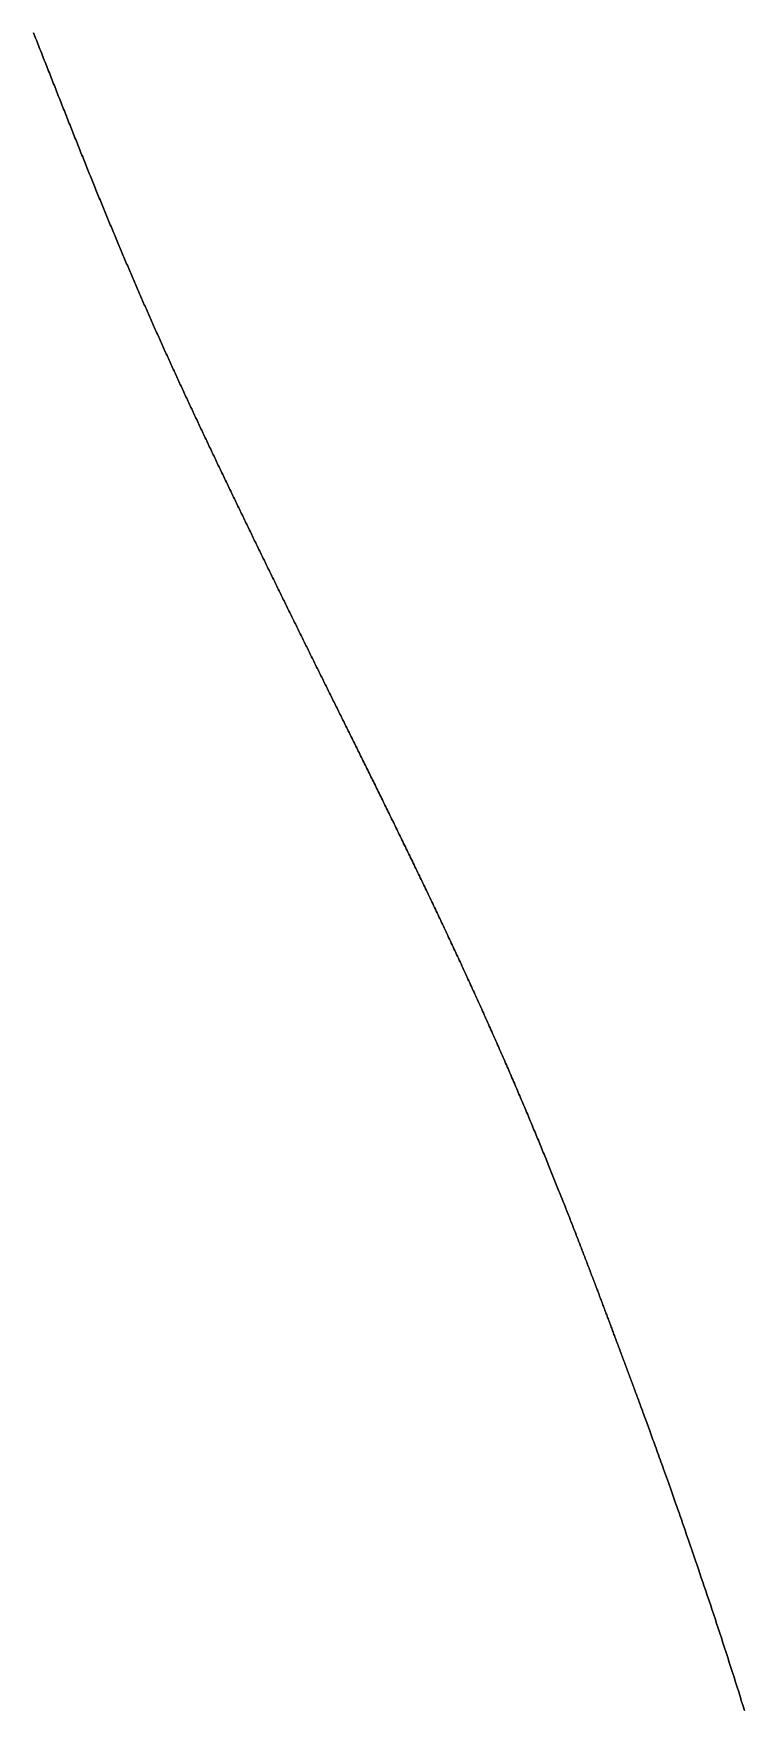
# Model space of a CAD drawing. Header units: inches. Extents: x 130170 to 284068, y 377793 to 804530.
# Drawn here: x 260281.8 to 260304.1, y 744506.3 to 744558.8 of the extents above; entities that cross this region are included whole.
import ezdxf

# ---------------------------------------------------------------- set-up
doc = ezdxf.new("R2010")
doc.units = ezdxf.units.IN
doc.header["$MEASUREMENT"] = 0
doc.layers.add('muni_il', color=7, linetype='Continuous')

msp = doc.modelspace()

# ---------------------------------------------------------------- linework, layer by layer
at = {"layer": 'muni_il'}
for points in [[(260304.1, 744506.18), (260304.056, 744506.325), (260304.01, 744506.472), (260303.964, 744506.62), (260303.917, 744506.771), (260303.869, 744506.922), (260303.821, 744507.075), (260303.772, 744507.228), (260303.723, 744507.382), (260303.673, 744507.537), (260303.623, 744507.692), (260303.573, 744507.846), (260303.523, 744508.001), (260303.473, 744508.156), (260303.423, 744508.31), (260303.373, 744508.463), (260303.323, 744508.616), (260303.273, 744508.768), (260303.223, 744508.918), (260303.174, 744509.068), (260303.125, 744509.217), (260303.076, 744509.364), (260303.027, 744509.51), (260302.979, 744509.654), (260302.931, 744509.797), (260302.884, 744509.939), (260302.837, 744510.078), (260302.79, 744510.217), (260302.744, 744510.353), (260302.698, 744510.488), (260302.653, 744510.62), (260302.609, 744510.751), (260302.565, 744510.881), (260302.521, 744511.008), (260302.478, 744511.133), (260302.436, 744511.257), (260302.394, 744511.379), (260302.353, 744511.498), (260302.312, 744511.616), (260302.272, 744511.732), (260302.233, 744511.846), (260302.194, 744511.958), (260302.156, 744512.069), (260302.118, 744512.177), (260302.081, 744512.284), (260302.044, 744512.389), (260302.008, 744512.492), (260301.973, 744512.593), (260301.938, 744512.693), (260301.904, 744512.79), (260301.87, 744512.886), (260301.837, 744512.981), (260301.804, 744513.073), (260301.772, 744513.164), (260301.74, 744513.254), (260301.709, 744513.342), (260301.678, 744513.428), (260301.648, 744513.513), (260301.618, 744513.596), (260301.589, 744513.678), (260301.561, 744513.758), (260301.532, 744513.837), (260301.505, 744513.915), (260301.477, 744513.991), (260301.45, 744514.066), (260301.424, 744514.14), (260301.398, 744514.212), (260301.372, 744514.283), (260301.347, 744514.353), (260301.322, 744514.422), (260301.298, 744514.49), (260301.274, 744514.556), (260301.25, 744514.622), (260301.226, 744514.686), (260301.203, 744514.75), (260301.181, 744514.812), (260301.158, 744514.874), (260301.136, 744514.935), (260301.114, 744514.994), (260301.093, 744515.053), (260301.072, 744515.111), (260301.051, 744515.168), (260301.03, 744515.224), (260301.01, 744515.28), (260300.99, 744515.335), (260300.97, 744515.389), (260300.95, 744515.442), (260300.931, 744515.495), (260300.912, 744515.547), (260300.893, 744515.598), (260300.874, 744515.649), (260300.856, 744515.699), (260300.838, 744515.748), (260300.82, 744515.797), (260300.802, 744515.846), (260300.784, 744515.894), (260300.766, 744515.941), (260300.749, 744515.988), (260300.732, 744516.034), (260300.715, 744516.08), (260300.698, 744516.126), (260300.681, 744516.171), (260300.665, 744516.215), (260300.648, 744516.26), (260300.632, 744516.304), (260300.616, 744516.347), (260300.6, 744516.39), (260300.584, 744516.433), (260300.568, 744516.476), (260300.552, 744516.518), (260300.537, 744516.56), (260300.521, 744516.601), (260300.506, 744516.643), (260300.491, 744516.684), (260300.475, 744516.725), (260300.46, 744516.765), (260300.445, 744516.806), (260300.43, 744516.846), (260300.415, 744516.886), (260300.401, 744516.926), (260300.386, 744516.966), (260300.371, 744517.005), (260300.356, 744517.044), (260300.342, 744517.083), (260300.327, 744517.122), (260300.313, 744517.161), (260300.298, 744517.2), (260300.284, 744517.239), (260300.27, 744517.277), (260300.255, 744517.315), (260300.241, 744517.354), (260300.227, 744517.392), (260300.213, 744517.43), (260300.198, 744517.468), (260300.184, 744517.506), (260300.17, 744517.544), (260300.156, 744517.582), (260300.142, 744517.619), (260300.128, 744517.657), (260300.114, 744517.695), (260300.099, 744517.733), (260300.085, 744517.77), (260300.071, 744517.808), (260300.057, 744517.846), (260300.043, 744517.883), (260300.029, 744517.921), (260300.015, 744517.959), (260300.001, 744517.996), (260299.987, 744518.034), (260299.973, 744518.072), (260299.959, 744518.11), (260299.945, 744518.147), (260299.93, 744518.185), (260299.916, 744518.223), (260299.902, 744518.261), (260299.888, 744518.299), (260299.874, 744518.337), (260299.859, 744518.375), (260299.845, 744518.413), (260299.831, 744518.451), (260299.816, 744518.49), (260299.802, 744518.528), (260299.787, 744518.567), (260299.773, 744518.605), (260299.759, 744518.644), (260299.744, 744518.682), (260299.729, 744518.721), (260299.715, 744518.76), (260299.7, 744518.799), (260299.685, 744518.838), (260299.671, 744518.877), (260299.656, 744518.917), (260299.641, 744518.956), (260299.626, 744518.996), (260299.611, 744519.036), (260299.596, 744519.075), (260299.581, 744519.115), (260299.566, 744519.155), (260299.551, 744519.196), (260299.536, 744519.236), (260299.52, 744519.276), (260299.505, 744519.317), (260299.49, 744519.358), (260299.474, 744519.398), (260299.459, 744519.44), (260299.443, 744519.481), (260299.427, 744519.522), (260299.412, 744519.564), (260299.396, 744519.605), (260299.38, 744519.647), (260299.364, 744519.689), (260299.348, 744519.731), (260299.332, 744519.773), (260299.316, 744519.815), (260299.3, 744519.858), (260299.284, 744519.901), (260299.267, 744519.943), (260299.251, 744519.986), (260299.234, 744520.03), (260299.218, 744520.073), (260299.201, 744520.116), (260299.185, 744520.16), (260299.168, 744520.204), (260299.151, 744520.248), (260299.134, 744520.292), (260299.117, 744520.336), (260299.1, 744520.381), (260299.083, 744520.425), (260299.066, 744520.47), (260299.048, 744520.515), (260299.031, 744520.56), (260299.014, 744520.606), (260298.996, 744520.651), (260298.978, 744520.697), (260298.961, 744520.743), (260298.943, 744520.789), (260298.925, 744520.835), (260298.907, 744520.881), (260298.889, 744520.927), (260298.871, 744520.974), (260298.853, 744521.021), (260298.835, 744521.068), (260298.816, 744521.115), (260298.798, 744521.162), (260298.78, 744521.21), (260298.761, 744521.257), (260298.742, 744521.305), (260298.724, 744521.353), (260298.705, 744521.401), (260298.686, 744521.449), (260298.667, 744521.498), (260298.648, 744521.546), (260298.629, 744521.595), (260298.61, 744521.644), (260298.591, 744521.693), (260298.571, 744521.742), (260298.552, 744521.791), (260298.532, 744521.841), (260298.513, 744521.89), (260298.493, 744521.94), (260298.474, 744521.99), (260298.454, 744522.04), (260298.434, 744522.09), (260298.414, 744522.14), (260298.394, 744522.191), (260298.374, 744522.241), (260298.354, 744522.292), (260298.333, 744522.343), (260298.313, 744522.394), (260298.293, 744522.445), (260298.272, 744522.497), (260298.252, 744522.548), (260298.231, 744522.6), (260298.21, 744522.651), (260298.19, 744522.703), (260298.169, 744522.755), (260298.148, 744522.807), (260298.127, 744522.859), (260298.106, 744522.911), (260298.085, 744522.964), (260298.064, 744523.016), (260298.042, 744523.069), (260298.021, 744523.122), (260298, 744523.175), (260297.978, 744523.227), (260297.957, 744523.281), (260297.935, 744523.334), (260297.913, 744523.387), (260297.892, 744523.441), (260297.87, 744523.494), (260297.848, 744523.548), (260297.826, 744523.602), (260297.804, 744523.655), (260297.782, 744523.709), (260297.76, 744523.763), (260297.738, 744523.817), (260297.715, 744523.872), (260297.693, 744523.926), (260297.671, 744523.98), (260297.648, 744524.035), (260297.626, 744524.09), (260297.603, 744524.144), (260297.58, 744524.199), (260297.558, 744524.254), (260297.535, 744524.309), (260297.512, 744524.364), (260297.489, 744524.419), (260297.466, 744524.474), (260297.443, 744524.53), (260297.42, 744524.585), (260297.397, 744524.641), (260297.374, 744524.696), (260297.35, 744524.752), (260297.327, 744524.808), (260297.304, 744524.863), (260297.28, 744524.919), (260297.257, 744524.975), (260297.233, 744525.031), (260297.209, 744525.087), (260297.186, 744525.143), (260297.162, 744525.2), (260297.138, 744525.256), (260297.114, 744525.312), (260297.09, 744525.369), (260297.066, 744525.425), (260297.042, 744525.482), (260297.018, 744525.539), (260296.994, 744525.595), (260296.969, 744525.652), (260296.945, 744525.709), (260296.921, 744525.766), (260296.896, 744525.823), (260296.872, 744525.88), (260296.847, 744525.937), (260296.823, 744525.994), (260296.798, 744526.052), (260296.773, 744526.109), (260296.748, 744526.166), (260296.724, 744526.224), (260296.699, 744526.281), (260296.674, 744526.339), (260296.649, 744526.396), (260296.624, 744526.454), (260296.599, 744526.512), (260296.573, 744526.569), (260296.548, 744526.627), (260296.523, 744526.685), (260296.498, 744526.743), (260296.472, 744526.801), (260296.447, 744526.859), (260296.421, 744526.917), (260296.396, 744526.975), (260296.37, 744527.034), (260296.344, 744527.092), (260296.319, 744527.15), (260296.293, 744527.208), (260296.267, 744527.267), (260296.241, 744527.325), (260296.215, 744527.384), (260296.189, 744527.442), (260296.163, 744527.501), (260296.137, 744527.559), (260296.111, 744527.618), (260296.085, 744527.677), (260296.059, 744527.735), (260296.032, 744527.794), (260296.006, 744527.853), (260295.98, 744527.912), (260295.953, 744527.971), (260295.927, 744528.029), (260295.9, 744528.088), (260295.874, 744528.147), (260295.847, 744528.206), (260295.821, 744528.265), (260295.794, 744528.324), (260295.767, 744528.384), (260295.74, 744528.443), (260295.713, 744528.502), (260295.687, 744528.561), (260295.66, 744528.62), (260295.633, 744528.679), (260295.606, 744528.739), (260295.579, 744528.798), (260295.552, 744528.857), (260295.525, 744528.916), (260295.497, 744528.976), (260295.47, 744529.035), (260295.443, 744529.094), (260295.416, 744529.154), (260295.389, 744529.213), (260295.361, 744529.272), (260295.334, 744529.332), (260295.306, 744529.391), (260295.279, 744529.451), (260295.252, 744529.51), (260295.224, 744529.569), (260295.197, 744529.629), (260295.169, 744529.688), (260295.142, 744529.748), (260295.114, 744529.807), (260295.086, 744529.866), (260295.059, 744529.926), (260295.031, 744529.985), (260295.003, 744530.045), (260294.976, 744530.104), (260294.948, 744530.163), (260294.92, 744530.223), (260294.893, 744530.282), (260294.865, 744530.341), (260294.837, 744530.401), (260294.809, 744530.46), (260294.781, 744530.519), (260294.754, 744530.578), (260294.726, 744530.637), (260294.698, 744530.697), (260294.67, 744530.756), (260294.642, 744530.815), (260294.614, 744530.874), (260294.586, 744530.933), (260294.559, 744530.992), (260294.531, 744531.051), (260294.503, 744531.11), (260294.475, 744531.168), (260294.447, 744531.227), (260294.419, 744531.286), (260294.391, 744531.345), (260294.363, 744531.404), (260294.335, 744531.462), (260294.307, 744531.521), (260294.28, 744531.579), (260294.252, 744531.638), (260294.224, 744531.696), (260294.196, 744531.755), (260294.168, 744531.813), (260294.14, 744531.871), (260294.112, 744531.929), (260294.085, 744531.987), (260294.057, 744532.045), (260294.029, 744532.103), (260294.001, 744532.161), (260293.973, 744532.219), (260293.946, 744532.277), (260293.918, 744532.334), (260293.89, 744532.392), (260293.863, 744532.45), (260293.835, 744532.507), (260293.807, 744532.564), (260293.78, 744532.622), (260293.752, 744532.679), (260293.724, 744532.736), (260293.697, 744532.793), (260293.669, 744532.85), (260293.642, 744532.907), (260293.614, 744532.963), (260293.587, 744533.02), (260293.56, 744533.076), (260293.532, 744533.133), (260293.505, 744533.189), (260293.477, 744533.245), (260293.45, 744533.302), (260293.423, 744533.358), (260293.396, 744533.414), (260293.369, 744533.469), (260293.341, 744533.525), (260293.314, 744533.581), (260293.287, 744533.636), (260293.26, 744533.692), (260293.233, 744533.747), (260293.206, 744533.802), (260293.179, 744533.857), (260293.153, 744533.912), (260293.126, 744533.967), (260293.099, 744534.022), (260293.072, 744534.076), (260293.046, 744534.131), (260293.019, 744534.185), (260292.993, 744534.239), (260292.966, 744534.294), (260292.94, 744534.348), (260292.913, 744534.402), (260292.887, 744534.455), (260292.86, 744534.509), (260292.834, 744534.563), (260292.808, 744534.616), (260292.782, 744534.669), (260292.755, 744534.723), (260292.729, 744534.776), (260292.703, 744534.829), (260292.677, 744534.882), (260292.651, 744534.934), (260292.626, 744534.987), (260292.6, 744535.039), (260292.574, 744535.092), (260292.548, 744535.144), (260292.522, 744535.196), (260292.497, 744535.248), (260292.471, 744535.3), (260292.446, 744535.352), (260292.42, 744535.403), (260292.395, 744535.455), (260292.369, 744535.506), (260292.344, 744535.558), (260292.319, 744535.609), (260292.294, 744535.66), (260292.269, 744535.711), (260292.243, 744535.761), (260292.218, 744535.812), (260292.193, 744535.863), (260292.168, 744535.913), (260292.144, 744535.964), (260292.119, 744536.014), (260292.094, 744536.064), (260292.069, 744536.114), (260292.045, 744536.164), (260292.02, 744536.214), (260291.995, 744536.263), (260291.971, 744536.313), (260291.946, 744536.362), (260291.922, 744536.411), (260291.897, 744536.461), (260291.873, 744536.51), (260291.849, 744536.559), (260291.825, 744536.608), (260291.8, 744536.657), (260291.776, 744536.705), (260291.752, 744536.754), (260291.728, 744536.802), (260291.704, 744536.851), (260291.68, 744536.899), (260291.656, 744536.947), (260291.633, 744536.995), (260291.609, 744537.043), (260291.585, 744537.091), (260291.561, 744537.139), (260291.538, 744537.187), (260291.514, 744537.235), (260291.49, 744537.282), (260291.467, 744537.33), (260291.443, 744537.377), (260291.42, 744537.424), (260291.396, 744537.472), (260291.373, 744537.519), (260291.35, 744537.566), (260291.326, 744537.613), (260291.303, 744537.66), (260291.28, 744537.707), (260291.257, 744537.753), (260291.234, 744537.8), (260291.21, 744537.847), (260291.187, 744537.893), (260291.164, 744537.94), (260291.141, 744537.986), (260291.118, 744538.033), (260291.095, 744538.079), (260291.072, 744538.125), (260291.049, 744538.171), (260291.027, 744538.218), (260291.004, 744538.264), (260290.981, 744538.31), (260290.958, 744538.356), (260290.935, 744538.401), (260290.913, 744538.447), (260290.89, 744538.493), (260290.867, 744538.539), (260290.845, 744538.585), (260290.822, 744538.63), (260290.799, 744538.676), (260290.777, 744538.722), (260290.754, 744538.767), (260290.732, 744538.813), (260290.709, 744538.858), (260290.687, 744538.904), (260290.664, 744538.949), (260290.642, 744538.995), (260290.619, 744539.04), (260290.597, 744539.086), (260290.574, 744539.131), (260290.552, 744539.176), (260290.53, 744539.221), (260290.507, 744539.267), (260290.485, 744539.312), (260290.463, 744539.357), (260290.44, 744539.402), (260290.418, 744539.448), (260290.396, 744539.493), (260290.373, 744539.538), (260290.351, 744539.583), (260290.329, 744539.628), (260290.306, 744539.673), (260290.284, 744539.719), (260290.262, 744539.764), (260290.24, 744539.809), (260290.217, 744539.854), (260290.195, 744539.899), (260290.173, 744539.944), (260290.151, 744539.989), (260290.128, 744540.034), (260290.106, 744540.08), (260290.084, 744540.125), (260290.062, 744540.17), (260290.04, 744540.215), (260290.017, 744540.26), (260289.995, 744540.305), (260289.973, 744540.35), (260289.951, 744540.396), (260289.928, 744540.441), (260289.906, 744540.486), (260289.884, 744540.531), (260289.862, 744540.576), (260289.839, 744540.622), (260289.817, 744540.667), (260289.795, 744540.712), (260289.773, 744540.758), (260289.75, 744540.803), (260289.728, 744540.848), (260289.706, 744540.894), (260289.684, 744540.939), (260289.661, 744540.984), (260289.639, 744541.03), (260289.617, 744541.075), (260289.594, 744541.121), (260289.572, 744541.166), (260289.55, 744541.212), (260289.527, 744541.257), (260289.505, 744541.303), (260289.483, 744541.348), (260289.46, 744541.394), (260289.438, 744541.44), (260289.416, 744541.485), (260289.393, 744541.531), (260289.371, 744541.577), (260289.349, 744541.623), (260289.326, 744541.668), (260289.304, 744541.714), (260289.281, 744541.76), (260289.259, 744541.806), (260289.236, 744541.852), (260289.214, 744541.898), (260289.191, 744541.944), (260289.169, 744541.99), (260289.146, 744542.036), (260289.124, 744542.082), (260289.101, 744542.128), (260289.079, 744542.174), (260289.056, 744542.22), (260289.034, 744542.267), (260289.011, 744542.313), (260288.989, 744542.359), (260288.966, 744542.406), (260288.944, 744542.452), (260288.921, 744542.498), (260288.898, 744542.545), (260288.876, 744542.591), (260288.853, 744542.638), (260288.831, 744542.684), (260288.808, 744542.731), (260288.785, 744542.777), (260288.763, 744542.824), (260288.74, 744542.87), (260288.717, 744542.917), (260288.695, 744542.964), (260288.672, 744543.011), (260288.649, 744543.057), (260288.626, 744543.104), (260288.604, 744543.151), (260288.581, 744543.198), (260288.558, 744543.245), (260288.535, 744543.292), (260288.513, 744543.338), (260288.49, 744543.385), (260288.467, 744543.432), (260288.444, 744543.479), (260288.422, 744543.526), (260288.399, 744543.574), (260288.376, 744543.621), (260288.353, 744543.668), (260288.33, 744543.715), (260288.308, 744543.762), (260288.285, 744543.809), (260288.262, 744543.857), (260288.239, 744543.904), (260288.216, 744543.951), (260288.193, 744543.998), (260288.171, 744544.046), (260288.148, 744544.093), (260288.125, 744544.14), (260288.102, 744544.188), (260288.079, 744544.235), (260288.056, 744544.283), (260288.033, 744544.33), (260288.011, 744544.378), (260287.988, 744544.425), (260287.965, 744544.473), (260287.942, 744544.52), (260287.919, 744544.568), (260287.896, 744544.615), (260287.873, 744544.663), (260287.851, 744544.711), (260287.828, 744544.758), (260287.805, 744544.806), (260287.782, 744544.854), (260287.759, 744544.901), (260287.736, 744544.949), (260287.713, 744544.997), (260287.691, 744545.044), (260287.668, 744545.092), (260287.645, 744545.14), (260287.622, 744545.187), (260287.599, 744545.235), (260287.576, 744545.283), (260287.554, 744545.331), (260287.531, 744545.378), (260287.508, 744545.426), (260287.485, 744545.474), (260287.462, 744545.522), (260287.44, 744545.57), (260287.417, 744545.617), (260287.394, 744545.665), (260287.371, 744545.713), (260287.349, 744545.761), (260287.326, 744545.809), (260287.303, 744545.857), (260287.28, 744545.905), (260287.258, 744545.952), (260287.235, 744546), (260287.212, 744546.048), (260287.19, 744546.096), (260287.167, 744546.144), (260287.144, 744546.192), (260287.122, 744546.24), (260287.099, 744546.287), (260287.076, 744546.335), (260287.054, 744546.383), (260287.031, 744546.431), (260287.009, 744546.479), (260286.986, 744546.527), (260286.964, 744546.575), (260286.941, 744546.623), (260286.918, 744546.671), (260286.896, 744546.718), (260286.873, 744546.766), (260286.851, 744546.814), (260286.828, 744546.862), (260286.806, 744546.91), (260286.784, 744546.958), (260286.761, 744547.006), (260286.739, 744547.054), (260286.716, 744547.102), (260286.694, 744547.15), (260286.672, 744547.197), (260286.649, 744547.245), (260286.627, 744547.293), (260286.605, 744547.341), (260286.582, 744547.389), (260286.56, 744547.437), (260286.538, 744547.485), (260286.515, 744547.533), (260286.493, 744547.581), (260286.471, 744547.629), (260286.449, 744547.677), (260286.427, 744547.725), (260286.405, 744547.773), (260286.382, 744547.82), (260286.36, 744547.868), (260286.338, 744547.916), (260286.316, 744547.964), (260286.294, 744548.012), (260286.272, 744548.06), (260286.25, 744548.108), (260286.228, 744548.156), (260286.206, 744548.204), (260286.184, 744548.252), (260286.162, 744548.3), (260286.14, 744548.348), (260286.118, 744548.396), (260286.096, 744548.444), (260286.074, 744548.492), (260286.052, 744548.54), (260286.03, 744548.588), (260286.008, 744548.636), (260285.987, 744548.684), (260285.965, 744548.732), (260285.943, 744548.78), (260285.921, 744548.828), (260285.9, 744548.876), (260285.878, 744548.925), (260285.856, 744548.973), (260285.834, 744549.021), (260285.813, 744549.069), (260285.791, 744549.117), (260285.769, 744549.165), (260285.748, 744549.214), (260285.726, 744549.262), (260285.704, 744549.31), (260285.683, 744549.358), (260285.661, 744549.407), (260285.639, 744549.455), (260285.618, 744549.503), (260285.596, 744549.552), (260285.575, 744549.6), (260285.553, 744549.648), (260285.531, 744549.697), (260285.51, 744549.745), (260285.488, 744549.794), (260285.467, 744549.842), (260285.445, 744549.891), (260285.424, 744549.939), (260285.403, 744549.988), (260285.381, 744550.037), (260285.36, 744550.085), (260285.338, 744550.134), (260285.317, 744550.183), (260285.295, 744550.231), (260285.274, 744550.28), (260285.252, 744550.329), (260285.231, 744550.378), (260285.21, 744550.427), (260285.188, 744550.476), (260285.167, 744550.525), (260285.145, 744550.574), (260285.124, 744550.623), (260285.103, 744550.672), (260285.081, 744550.721), (260285.06, 744550.771), (260285.039, 744550.82), (260285.017, 744550.869), (260284.996, 744550.918), (260284.975, 744550.968), (260284.953, 744551.017), (260284.932, 744551.067), (260284.911, 744551.116), (260284.889, 744551.166), (260284.868, 744551.216), (260284.847, 744551.265), (260284.825, 744551.315), (260284.804, 744551.365), (260284.783, 744551.415), (260284.761, 744551.465), (260284.74, 744551.515), (260284.719, 744551.565), (260284.697, 744551.615), (260284.676, 744551.665), (260284.655, 744551.715), (260284.633, 744551.766), (260284.612, 744551.816), (260284.591, 744551.866), (260284.569, 744551.917), (260284.548, 744551.967), (260284.527, 744552.018), (260284.505, 744552.069), (260284.484, 744552.119), (260284.463, 744552.17), (260284.441, 744552.221), (260284.42, 744552.272), (260284.399, 744552.323), (260284.377, 744552.374), (260284.356, 744552.425), (260284.334, 744552.476), (260284.313, 744552.528), (260284.292, 744552.579), (260284.27, 744552.63), (260284.249, 744552.682), (260284.227, 744552.733), (260284.206, 744552.785), (260284.184, 744552.837), (260284.163, 744552.889), (260284.141, 744552.94), (260284.12, 744552.992), (260284.098, 744553.044), (260284.077, 744553.096), (260284.055, 744553.149), (260284.034, 744553.201), (260284.012, 744553.253), (260283.991, 744553.306), (260283.969, 744553.358), (260283.948, 744553.41), (260283.926, 744553.463), (260283.904, 744553.516), (260283.883, 744553.569), (260283.861, 744553.621), (260283.839, 744553.674), (260283.818, 744553.727), (260283.796, 744553.78), (260283.775, 744553.834), (260283.753, 744553.887), (260283.731, 744553.94), (260283.71, 744553.993), (260283.688, 744554.047), (260283.666, 744554.1), (260283.644, 744554.154), (260283.623, 744554.208), (260283.601, 744554.261), (260283.579, 744554.315), (260283.557, 744554.369), (260283.535, 744554.423), (260283.514, 744554.477), (260283.492, 744554.531), (260283.47, 744554.585), (260283.448, 744554.64), (260283.426, 744554.694), (260283.404, 744554.749), (260283.382, 744554.803), (260283.36, 744554.858), (260283.338, 744554.912), (260283.316, 744554.967), (260283.294, 744555.022), (260283.272, 744555.077), (260283.25, 744555.131), (260283.228, 744555.186), (260283.206, 744555.241), (260283.184, 744555.297), (260283.162, 744555.352), (260283.14, 744555.407), (260283.118, 744555.462), (260283.096, 744555.518), (260283.074, 744555.573), (260283.052, 744555.629), (260283.029, 744555.684), (260283.007, 744555.74), (260282.985, 744555.796), (260282.963, 744555.851), (260282.941, 744555.907), (260282.918, 744555.963), (260282.896, 744556.019), (260282.874, 744556.075), (260282.852, 744556.131), (260282.829, 744556.187), (260282.807, 744556.243), (260282.785, 744556.299), (260282.763, 744556.356), (260282.74, 744556.412), (260282.718, 744556.469), (260282.695, 744556.525), (260282.673, 744556.581), (260282.651, 744556.638), (260282.628, 744556.695), (260282.606, 744556.751), (260282.583, 744556.808), (260282.561, 744556.864), (260282.539, 744556.921), (260282.516, 744556.978), (260282.494, 744557.035), (260282.471, 744557.092), (260282.449, 744557.149), (260282.426, 744557.206), (260282.404, 744557.263), (260282.381, 744557.32), (260282.359, 744557.377), (260282.336, 744557.434), (260282.314, 744557.491), (260282.291, 744557.548), (260282.269, 744557.605), (260282.246, 744557.662), (260282.224, 744557.72), (260282.201, 744557.777), (260282.178, 744557.834), (260282.156, 744557.892), (260282.133, 744557.949), (260282.111, 744558.007), (260282.088, 744558.064), (260282.065, 744558.121), (260282.043, 744558.179), (260282.02, 744558.236), (260281.998, 744558.294), (260281.975, 744558.351), (260281.952, 744558.409), (260281.93, 744558.466), (260281.907, 744558.524), (260281.884, 744558.582), (260281.862, 744558.639), (260281.839, 744558.697), (260281.816, 744558.754), (260281.794, 744558.812), (260281.771, 744558.87)], [(260281.771, 744558.87), (260281.794, 744558.812), (260281.816, 744558.754), (260281.839, 744558.697), (260281.862, 744558.639), (260281.884, 744558.582), (260281.907, 744558.524), (260281.93, 744558.466), (260281.952, 744558.409), (260281.975, 744558.351), (260281.998, 744558.294), (260282.02, 744558.236), (260282.043, 744558.179), (260282.065, 744558.121), (260282.088, 744558.064), (260282.111, 744558.007), (260282.133, 744557.949), (260282.156, 744557.892), (260282.178, 744557.834), (260282.201, 744557.777), (260282.224, 744557.72), (260282.246, 744557.662), (260282.269, 744557.605), (260282.291, 744557.548), (260282.314, 744557.491), (260282.336, 744557.434), (260282.359, 744557.377), (260282.381, 744557.32), (260282.404, 744557.263), (260282.426, 744557.206), (260282.449, 744557.149), (260282.471, 744557.092), (260282.494, 744557.035), (260282.516, 744556.978), (260282.539, 744556.921), (260282.561, 744556.864), (260282.583, 744556.808), (260282.606, 744556.751), (260282.628, 744556.695), (260282.651, 744556.638), (260282.673, 744556.581), (260282.695, 744556.525), (260282.718, 744556.469), (260282.74, 744556.412), (260282.763, 744556.356), (260282.785, 744556.299), (260282.807, 744556.243), (260282.829, 744556.187), (260282.852, 744556.131), (260282.874, 744556.075), (260282.896, 744556.019), (260282.918, 744555.963), (260282.941, 744555.907), (260282.963, 744555.851), (260282.985, 744555.796), (260283.007, 744555.74), (260283.029, 744555.684), (260283.052, 744555.629), (260283.074, 744555.573), (260283.096, 744555.518), (260283.118, 744555.462), (260283.14, 744555.407), (260283.162, 744555.352), (260283.184, 744555.297), (260283.206, 744555.241), (260283.228, 744555.186), (260283.25, 744555.131), (260283.272, 744555.077), (260283.294, 744555.022), (260283.316, 744554.967), (260283.338, 744554.912), (260283.36, 744554.858), (260283.382, 744554.803), (260283.404, 744554.749), (260283.426, 744554.694), (260283.448, 744554.64), (260283.47, 744554.585), (260283.492, 744554.531), (260283.514, 744554.477), (260283.535, 744554.423), (260283.557, 744554.369), (260283.579, 744554.315), (260283.601, 744554.261), (260283.623, 744554.208), (260283.644, 744554.154), (260283.666, 744554.1), (260283.688, 744554.047), (260283.71, 744553.993), (260283.731, 744553.94), (260283.753, 744553.887), (260283.775, 744553.834), (260283.796, 744553.78), (260283.818, 744553.727), (260283.839, 744553.674), (260283.861, 744553.621), (260283.883, 744553.569), (260283.904, 744553.516), (260283.926, 744553.463), (260283.948, 744553.41), (260283.969, 744553.358), (260283.991, 744553.306), (260284.012, 744553.253), (260284.034, 744553.201), (260284.055, 744553.149), (260284.077, 744553.096), (260284.098, 744553.044), (260284.12, 744552.992), (260284.141, 744552.94), (260284.163, 744552.889), (260284.184, 744552.837), (260284.206, 744552.785), (260284.227, 744552.733), (260284.249, 744552.682), (260284.27, 744552.63), (260284.292, 744552.579), (260284.313, 744552.528), (260284.334, 744552.476), (260284.356, 744552.425), (260284.377, 744552.374), (260284.399, 744552.323), (260284.42, 744552.272), (260284.441, 744552.221), (260284.463, 744552.17), (260284.484, 744552.119), (260284.505, 744552.069), (260284.527, 744552.018), (260284.548, 744551.967), (260284.569, 744551.917), (260284.591, 744551.866), (260284.612, 744551.816), (260284.633, 744551.766), (260284.655, 744551.715), (260284.676, 744551.665), (260284.697, 744551.615), (260284.719, 744551.565), (260284.74, 744551.515), (260284.761, 744551.465), (260284.783, 744551.415), (260284.804, 744551.365), (260284.825, 744551.315), (260284.847, 744551.265), (260284.868, 744551.216), (260284.889, 744551.166), (260284.911, 744551.116), (260284.932, 744551.067), (260284.953, 744551.017), (260284.975, 744550.968), (260284.996, 744550.918), (260285.017, 744550.869), (260285.039, 744550.82), (260285.06, 744550.771), (260285.081, 744550.721), (260285.103, 744550.672), (260285.124, 744550.623), (260285.145, 744550.574), (260285.167, 744550.525), (260285.188, 744550.476), (260285.21, 744550.427), (260285.231, 744550.378), (260285.252, 744550.329), (260285.274, 744550.28), (260285.295, 744550.231), (260285.317, 744550.183), (260285.338, 744550.134), (260285.36, 744550.085), (260285.381, 744550.037), (260285.403, 744549.988), (260285.424, 744549.939), (260285.445, 744549.891), (260285.467, 744549.842), (260285.488, 744549.794), (260285.51, 744549.745), (260285.531, 744549.697), (260285.553, 744549.648), (260285.575, 744549.6), (260285.596, 744549.552), (260285.618, 744549.503), (260285.639, 744549.455), (260285.661, 744549.407), (260285.683, 744549.358), (260285.704, 744549.31), (260285.726, 744549.262), (260285.748, 744549.214), (260285.769, 744549.165), (260285.791, 744549.117), (260285.813, 744549.069), (260285.834, 744549.021), (260285.856, 744548.973), (260285.878, 744548.925), (260285.9, 744548.876), (260285.921, 744548.828), (260285.943, 744548.78), (260285.965, 744548.732), (260285.987, 744548.684), (260286.008, 744548.636), (260286.03, 744548.588), (260286.052, 744548.54), (260286.074, 744548.492), (260286.096, 744548.444), (260286.118, 744548.396), (260286.14, 744548.348), (260286.162, 744548.3), (260286.184, 744548.252), (260286.206, 744548.204), (260286.228, 744548.156), (260286.25, 744548.108), (260286.272, 744548.06), (260286.294, 744548.012), (260286.316, 744547.964), (260286.338, 744547.916), (260286.36, 744547.868), (260286.382, 744547.82), (260286.405, 744547.773), (260286.427, 744547.725), (260286.449, 744547.677), (260286.471, 744547.629), (260286.493, 744547.581), (260286.515, 744547.533), (260286.538, 744547.485), (260286.56, 744547.437), (260286.582, 744547.389), (260286.605, 744547.341), (260286.627, 744547.293), (260286.649, 744547.245), (260286.672, 744547.197), (260286.694, 744547.15), (260286.716, 744547.102), (260286.739, 744547.054), (260286.761, 744547.006), (260286.784, 744546.958), (260286.806, 744546.91), (260286.828, 744546.862), (260286.851, 744546.814), (260286.873, 744546.766), (260286.896, 744546.718), (260286.918, 744546.671), (260286.941, 744546.623), (260286.964, 744546.575), (260286.986, 744546.527), (260287.009, 744546.479), (260287.031, 744546.431), (260287.054, 744546.383), (260287.076, 744546.335), (260287.099, 744546.287), (260287.122, 744546.24), (260287.144, 744546.192), (260287.167, 744546.144), (260287.19, 744546.096), (260287.212, 744546.048), (260287.235, 744546), (260287.258, 744545.952), (260287.28, 744545.905), (260287.303, 744545.857), (260287.326, 744545.809), (260287.349, 744545.761), (260287.371, 744545.713), (260287.394, 744545.665), (260287.417, 744545.617), (260287.44, 744545.57), (260287.462, 744545.522), (260287.485, 744545.474), (260287.508, 744545.426), (260287.531, 744545.378), (260287.554, 744545.331), (260287.576, 744545.283), (260287.599, 744545.235), (260287.622, 744545.187), (260287.645, 744545.14), (260287.668, 744545.092), (260287.691, 744545.044), (260287.713, 744544.997), (260287.736, 744544.949), (260287.759, 744544.901), (260287.782, 744544.854), (260287.805, 744544.806), (260287.828, 744544.758), (260287.851, 744544.711), (260287.873, 744544.663), (260287.896, 744544.615), (260287.919, 744544.568), (260287.942, 744544.52), (260287.965, 744544.473), (260287.988, 744544.425), (260288.011, 744544.378), (260288.033, 744544.33), (260288.056, 744544.283), (260288.079, 744544.235), (260288.102, 744544.188), (260288.125, 744544.14), (260288.148, 744544.093), (260288.171, 744544.046), (260288.193, 744543.998), (260288.216, 744543.951), (260288.239, 744543.904), (260288.262, 744543.857), (260288.285, 744543.809), (260288.308, 744543.762), (260288.33, 744543.715), (260288.353, 744543.668), (260288.376, 744543.621), (260288.399, 744543.574), (260288.422, 744543.526), (260288.444, 744543.479), (260288.467, 744543.432), (260288.49, 744543.385), (260288.513, 744543.338), (260288.535, 744543.292), (260288.558, 744543.245), (260288.581, 744543.198), (260288.604, 744543.151), (260288.626, 744543.104), (260288.649, 744543.057), (260288.672, 744543.011), (260288.695, 744542.964), (260288.717, 744542.917), (260288.74, 744542.87), (260288.763, 744542.824), (260288.785, 744542.777), (260288.808, 744542.731), (260288.831, 744542.684), (260288.853, 744542.638), (260288.876, 744542.591), (260288.898, 744542.545), (260288.921, 744542.498), (260288.944, 744542.452), (260288.966, 744542.406), (260288.989, 744542.359), (260289.011, 744542.313), (260289.034, 744542.267), (260289.056, 744542.22), (260289.079, 744542.174), (260289.101, 744542.128), (260289.124, 744542.082), (260289.146, 744542.036), (260289.169, 744541.99), (260289.191, 744541.944), (260289.214, 744541.898), (260289.236, 744541.852), (260289.259, 744541.806), (260289.281, 744541.76), (260289.304, 744541.714), (260289.326, 744541.668), (260289.349, 744541.623), (260289.371, 744541.577), (260289.393, 744541.531), (260289.416, 744541.485), (260289.438, 744541.44), (260289.46, 744541.394), (260289.483, 744541.348), (260289.505, 744541.303), (260289.527, 744541.257), (260289.55, 744541.212), (260289.572, 744541.166), (260289.594, 744541.121), (260289.617, 744541.075), (260289.639, 744541.03), (260289.661, 744540.984), (260289.684, 744540.939), (260289.706, 744540.894), (260289.728, 744540.848), (260289.75, 744540.803), (260289.773, 744540.758), (260289.795, 744540.712), (260289.817, 744540.667), (260289.839, 744540.622), (260289.862, 744540.576), (260289.884, 744540.531), (260289.906, 744540.486), (260289.928, 744540.441), (260289.951, 744540.396), (260289.973, 744540.35), (260289.995, 744540.305), (260290.017, 744540.26), (260290.04, 744540.215), (260290.062, 744540.17), (260290.084, 744540.125), (260290.106, 744540.08), (260290.128, 744540.034), (260290.151, 744539.989), (260290.173, 744539.944), (260290.195, 744539.899), (260290.217, 744539.854), (260290.24, 744539.809), (260290.262, 744539.764), (260290.284, 744539.719), (260290.306, 744539.673), (260290.329, 744539.628), (260290.351, 744539.583), (260290.373, 744539.538), (260290.396, 744539.493), (260290.418, 744539.448), (260290.44, 744539.402), (260290.463, 744539.357), (260290.485, 744539.312), (260290.507, 744539.267), (260290.53, 744539.221), (260290.552, 744539.176), (260290.574, 744539.131), (260290.597, 744539.086), (260290.619, 744539.04), (260290.642, 744538.995), (260290.664, 744538.949), (260290.687, 744538.904), (260290.709, 744538.858), (260290.732, 744538.813), (260290.754, 744538.767), (260290.777, 744538.722), (260290.799, 744538.676), (260290.822, 744538.63), (260290.845, 744538.585), (260290.867, 744538.539), (260290.89, 744538.493), (260290.913, 744538.447), (260290.935, 744538.401), (260290.958, 744538.356), (260290.981, 744538.31), (260291.004, 744538.264), (260291.027, 744538.218), (260291.049, 744538.171), (260291.072, 744538.125), (260291.095, 744538.079), (260291.118, 744538.033), (260291.141, 744537.986), (260291.164, 744537.94), (260291.187, 744537.893), (260291.21, 744537.847), (260291.234, 744537.8), (260291.257, 744537.753), (260291.28, 744537.707), (260291.303, 744537.66), (260291.326, 744537.613), (260291.35, 744537.566), (260291.373, 744537.519), (260291.396, 744537.472), (260291.42, 744537.424), (260291.443, 744537.377), (260291.467, 744537.33), (260291.49, 744537.282), (260291.514, 744537.235), (260291.538, 744537.187), (260291.561, 744537.139), (260291.585, 744537.091), (260291.609, 744537.043), (260291.633, 744536.995), (260291.656, 744536.947), (260291.68, 744536.899), (260291.704, 744536.851), (260291.728, 744536.802), (260291.752, 744536.754), (260291.776, 744536.705), (260291.8, 744536.657), (260291.825, 744536.608), (260291.849, 744536.559), (260291.873, 744536.51), (260291.897, 744536.461), (260291.922, 744536.411), (260291.946, 744536.362), (260291.971, 744536.313), (260291.995, 744536.263), (260292.02, 744536.214), (260292.045, 744536.164), (260292.069, 744536.114), (260292.094, 744536.064), (260292.119, 744536.014), (260292.144, 744535.964), (260292.168, 744535.913), (260292.193, 744535.863), (260292.218, 744535.812), (260292.243, 744535.761), (260292.269, 744535.711), (260292.294, 744535.66), (260292.319, 744535.609), (260292.344, 744535.558), (260292.369, 744535.506), (260292.395, 744535.455), (260292.42, 744535.403), (260292.446, 744535.352), (260292.471, 744535.3), (260292.497, 744535.248), (260292.522, 744535.196), (260292.548, 744535.144), (260292.574, 744535.092), (260292.6, 744535.039), (260292.626, 744534.987), (260292.651, 744534.934), (260292.677, 744534.882), (260292.703, 744534.829), (260292.729, 744534.776), (260292.755, 744534.723), (260292.782, 744534.669), (260292.808, 744534.616), (260292.834, 744534.563), (260292.86, 744534.509), (260292.887, 744534.455), (260292.913, 744534.402), (260292.94, 744534.348), (260292.966, 744534.294), (260292.993, 744534.239), (260293.019, 744534.185), (260293.046, 744534.131), (260293.072, 744534.076), (260293.099, 744534.022), (260293.126, 744533.967), (260293.153, 744533.912), (260293.179, 744533.857), (260293.206, 744533.802), (260293.233, 744533.747), (260293.26, 744533.692), (260293.287, 744533.636), (260293.314, 744533.581), (260293.341, 744533.525), (260293.369, 744533.469), (260293.396, 744533.414), (260293.423, 744533.358), (260293.45, 744533.302), (260293.477, 744533.245), (260293.505, 744533.189), (260293.532, 744533.133), (260293.56, 744533.076), (260293.587, 744533.02), (260293.614, 744532.963), (260293.642, 744532.907), (260293.669, 744532.85), (260293.697, 744532.793), (260293.724, 744532.736), (260293.752, 744532.679), (260293.78, 744532.622), (260293.807, 744532.564), (260293.835, 744532.507), (260293.863, 744532.45), (260293.89, 744532.392), (260293.918, 744532.334), (260293.946, 744532.277), (260293.973, 744532.219), (260294.001, 744532.161), (260294.029, 744532.103), (260294.057, 744532.045), (260294.085, 744531.987), (260294.112, 744531.929), (260294.14, 744531.871), (260294.168, 744531.813), (260294.196, 744531.755), (260294.224, 744531.696), (260294.252, 744531.638), (260294.28, 744531.579), (260294.307, 744531.521), (260294.335, 744531.462), (260294.363, 744531.404), (260294.391, 744531.345), (260294.419, 744531.286), (260294.447, 744531.227), (260294.475, 744531.168), (260294.503, 744531.11), (260294.531, 744531.051), (260294.559, 744530.992), (260294.586, 744530.933), (260294.614, 744530.874), (260294.642, 744530.815), (260294.67, 744530.756), (260294.698, 744530.697), (260294.726, 744530.637), (260294.754, 744530.578), (260294.781, 744530.519), (260294.809, 744530.46), (260294.837, 744530.401), (260294.865, 744530.341), (260294.893, 744530.282), (260294.92, 744530.223), (260294.948, 744530.163), (260294.976, 744530.104), (260295.003, 744530.045), (260295.031, 744529.985), (260295.059, 744529.926), (260295.086, 744529.866), (260295.114, 744529.807), (260295.142, 744529.748), (260295.169, 744529.688), (260295.197, 744529.629), (260295.224, 744529.569), (260295.252, 744529.51), (260295.279, 744529.451), (260295.306, 744529.391), (260295.334, 744529.332), (260295.361, 744529.272), (260295.389, 744529.213), (260295.416, 744529.154), (260295.443, 744529.094), (260295.47, 744529.035), (260295.497, 744528.976), (260295.525, 744528.916), (260295.552, 744528.857), (260295.579, 744528.798), (260295.606, 744528.739), (260295.633, 744528.679), (260295.66, 744528.62), (260295.687, 744528.561), (260295.713, 744528.502), (260295.74, 744528.443), (260295.767, 744528.384), (260295.794, 744528.324), (260295.821, 744528.265), (260295.847, 744528.206), (260295.874, 744528.147), (260295.9, 744528.088), (260295.927, 744528.029), (260295.953, 744527.971), (260295.98, 744527.912), (260296.006, 744527.853), (260296.032, 744527.794), (260296.059, 744527.735), (260296.085, 744527.677), (260296.111, 744527.618), (260296.137, 744527.559), (260296.163, 744527.501), (260296.189, 744527.442), (260296.215, 744527.384), (260296.241, 744527.325), (260296.267, 744527.267), (260296.293, 744527.208), (260296.319, 744527.15), (260296.344, 744527.092), (260296.37, 744527.034), (260296.396, 744526.975), (260296.421, 744526.917), (260296.447, 744526.859), (260296.472, 744526.801), (260296.498, 744526.743), (260296.523, 744526.685), (260296.548, 744526.627), (260296.573, 744526.569), (260296.599, 744526.512), (260296.624, 744526.454), (260296.649, 744526.396), (260296.674, 744526.339), (260296.699, 744526.281), (260296.724, 744526.224), (260296.748, 744526.166), (260296.773, 744526.109), (260296.798, 744526.052), (260296.823, 744525.994), (260296.847, 744525.937), (260296.872, 744525.88), (260296.896, 744525.823), (260296.921, 744525.766), (260296.945, 744525.709), (260296.969, 744525.652), (260296.994, 744525.595), (260297.018, 744525.539), (260297.042, 744525.482), (260297.066, 744525.425), (260297.09, 744525.369), (260297.114, 744525.312), (260297.138, 744525.256), (260297.162, 744525.2), (260297.186, 744525.143), (260297.209, 744525.087), (260297.233, 744525.031), (260297.257, 744524.975), (260297.28, 744524.919), (260297.304, 744524.863), (260297.327, 744524.808), (260297.35, 744524.752), (260297.374, 744524.696), (260297.397, 744524.641), (260297.42, 744524.585), (260297.443, 744524.53), (260297.466, 744524.474), (260297.489, 744524.419), (260297.512, 744524.364), (260297.535, 744524.309), (260297.558, 744524.254), (260297.58, 744524.199), (260297.603, 744524.144), (260297.626, 744524.09), (260297.648, 744524.035), (260297.671, 744523.98), (260297.693, 744523.926), (260297.715, 744523.872), (260297.738, 744523.817), (260297.76, 744523.763), (260297.782, 744523.709), (260297.804, 744523.655), (260297.826, 744523.602), (260297.848, 744523.548), (260297.87, 744523.494), (260297.892, 744523.441), (260297.913, 744523.387), (260297.935, 744523.334), (260297.957, 744523.281), (260297.978, 744523.227), (260298, 744523.175), (260298.021, 744523.122), (260298.042, 744523.069), (260298.064, 744523.016), (260298.085, 744522.964), (260298.106, 744522.911), (260298.127, 744522.859), (260298.148, 744522.807), (260298.169, 744522.755), (260298.19, 744522.703), (260298.21, 744522.651), (260298.231, 744522.6), (260298.252, 744522.548), (260298.272, 744522.497), (260298.293, 744522.445), (260298.313, 744522.394), (260298.333, 744522.343), (260298.354, 744522.292), (260298.374, 744522.241), (260298.394, 744522.191), (260298.414, 744522.14), (260298.434, 744522.09), (260298.454, 744522.04), (260298.474, 744521.99), (260298.493, 744521.94), (260298.513, 744521.89), (260298.532, 744521.841), (260298.552, 744521.791), (260298.571, 744521.742), (260298.591, 744521.693), (260298.61, 744521.644), (260298.629, 744521.595), (260298.648, 744521.546), (260298.667, 744521.498), (260298.686, 744521.449), (260298.705, 744521.401), (260298.724, 744521.353), (260298.742, 744521.305), (260298.761, 744521.257), (260298.78, 744521.21), (260298.798, 744521.162), (260298.816, 744521.115), (260298.835, 744521.068), (260298.853, 744521.021), (260298.871, 744520.974), (260298.889, 744520.927), (260298.907, 744520.881), (260298.925, 744520.835), (260298.943, 744520.789), (260298.961, 744520.743), (260298.978, 744520.697), (260298.996, 744520.651), (260299.014, 744520.606), (260299.031, 744520.56), (260299.048, 744520.515), (260299.066, 744520.47), (260299.083, 744520.425), (260299.1, 744520.381), (260299.117, 744520.336), (260299.134, 744520.292), (260299.151, 744520.248), (260299.168, 744520.204), (260299.185, 744520.16), (260299.201, 744520.116), (260299.218, 744520.073), (260299.234, 744520.03), (260299.251, 744519.986), (260299.267, 744519.943), (260299.284, 744519.901), (260299.3, 744519.858), (260299.316, 744519.815), (260299.332, 744519.773), (260299.348, 744519.731), (260299.364, 744519.689), (260299.38, 744519.647), (260299.396, 744519.605), (260299.412, 744519.564), (260299.427, 744519.522), (260299.443, 744519.481), (260299.459, 744519.44), (260299.474, 744519.398), (260299.49, 744519.358), (260299.505, 744519.317), (260299.52, 744519.276), (260299.536, 744519.236), (260299.551, 744519.196), (260299.566, 744519.155), (260299.581, 744519.115), (260299.596, 744519.075), (260299.611, 744519.036), (260299.626, 744518.996), (260299.641, 744518.956), (260299.656, 744518.917), (260299.671, 744518.877), (260299.685, 744518.838), (260299.7, 744518.799), (260299.715, 744518.76), (260299.729, 744518.721), (260299.744, 744518.682), (260299.759, 744518.644), (260299.773, 744518.605), (260299.787, 744518.567), (260299.802, 744518.528), (260299.816, 744518.49), (260299.831, 744518.451), (260299.845, 744518.413), (260299.859, 744518.375), (260299.874, 744518.337), (260299.888, 744518.299), (260299.902, 744518.261), (260299.916, 744518.223), (260299.93, 744518.185), (260299.945, 744518.147), (260299.959, 744518.11), (260299.973, 744518.072), (260299.987, 744518.034), (260300.001, 744517.996), (260300.015, 744517.959), (260300.029, 744517.921), (260300.043, 744517.883), (260300.057, 744517.846), (260300.071, 744517.808), (260300.085, 744517.77), (260300.099, 744517.733), (260300.114, 744517.695), (260300.128, 744517.657), (260300.142, 744517.619), (260300.156, 744517.582), (260300.17, 744517.544), (260300.184, 744517.506), (260300.198, 744517.468), (260300.213, 744517.43), (260300.227, 744517.392), (260300.241, 744517.354), (260300.255, 744517.315), (260300.27, 744517.277), (260300.284, 744517.239), (260300.298, 744517.2), (260300.313, 744517.161), (260300.327, 744517.122), (260300.342, 744517.083), (260300.356, 744517.044), (260300.371, 744517.005), (260300.386, 744516.966), (260300.401, 744516.926), (260300.415, 744516.886), (260300.43, 744516.846), (260300.445, 744516.806), (260300.46, 744516.765), (260300.475, 744516.725), (260300.491, 744516.684), (260300.506, 744516.643), (260300.521, 744516.601), (260300.537, 744516.56), (260300.552, 744516.518), (260300.568, 744516.476), (260300.584, 744516.433), (260300.6, 744516.39), (260300.616, 744516.347), (260300.632, 744516.304), (260300.648, 744516.26), (260300.665, 744516.215), (260300.681, 744516.171), (260300.698, 744516.126), (260300.715, 744516.08), (260300.732, 744516.034), (260300.749, 744515.988), (260300.766, 744515.941), (260300.784, 744515.894), (260300.802, 744515.846), (260300.82, 744515.797), (260300.838, 744515.748), (260300.856, 744515.699), (260300.874, 744515.649), (260300.893, 744515.598), (260300.912, 744515.547), (260300.931, 744515.495), (260300.95, 744515.442), (260300.97, 744515.389), (260300.99, 744515.335), (260301.01, 744515.28), (260301.03, 744515.224), (260301.051, 744515.168), (260301.072, 744515.111), (260301.093, 744515.053), (260301.114, 744514.994), (260301.136, 744514.935), (260301.158, 744514.874), (260301.181, 744514.812), (260301.203, 744514.75), (260301.226, 744514.686), (260301.25, 744514.622), (260301.274, 744514.556), (260301.298, 744514.49), (260301.322, 744514.422), (260301.347, 744514.353), (260301.372, 744514.283), (260301.398, 744514.212), (260301.424, 744514.14), (260301.45, 744514.066), (260301.477, 744513.991), (260301.505, 744513.915), (260301.532, 744513.837), (260301.561, 744513.758), (260301.589, 744513.678), (260301.618, 744513.596), (260301.648, 744513.513), (260301.678, 744513.428), (260301.709, 744513.342), (260301.74, 744513.254), (260301.772, 744513.164), (260301.804, 744513.073), (260301.837, 744512.981), (260301.87, 744512.886), (260301.904, 744512.79), (260301.938, 744512.693), (260301.973, 744512.593), (260302.008, 744512.492), (260302.044, 744512.389), (260302.081, 744512.284), (260302.118, 744512.177), (260302.156, 744512.069), (260302.194, 744511.958), (260302.233, 744511.846), (260302.272, 744511.732), (260302.312, 744511.616), (260302.353, 744511.498), (260302.394, 744511.379), (260302.436, 744511.257), (260302.478, 744511.133), (260302.521, 744511.008), (260302.565, 744510.881), (260302.609, 744510.751), (260302.653, 744510.62), (260302.698, 744510.488), (260302.744, 744510.353), (260302.79, 744510.217), (260302.837, 744510.078), (260302.884, 744509.939), (260302.931, 744509.797), (260302.979, 744509.654), (260303.027, 744509.51), (260303.076, 744509.364), (260303.125, 744509.217), (260303.174, 744509.068), (260303.223, 744508.918), (260303.273, 744508.768), (260303.323, 744508.616), (260303.373, 744508.463), (260303.423, 744508.31), (260303.473, 744508.156), (260303.523, 744508.001), (260303.573, 744507.846), (260303.623, 744507.692), (260303.673, 744507.537), (260303.723, 744507.382), (260303.772, 744507.228), (260303.821, 744507.075), (260303.869, 744506.922), (260303.917, 744506.771), (260303.964, 744506.62), (260304.01, 744506.472), (260304.056, 744506.325), (260304.1, 744506.18)]]:
    msp.add_lwpolyline(points, dxfattribs=at)

doc.saveas('drawing.dxf')
